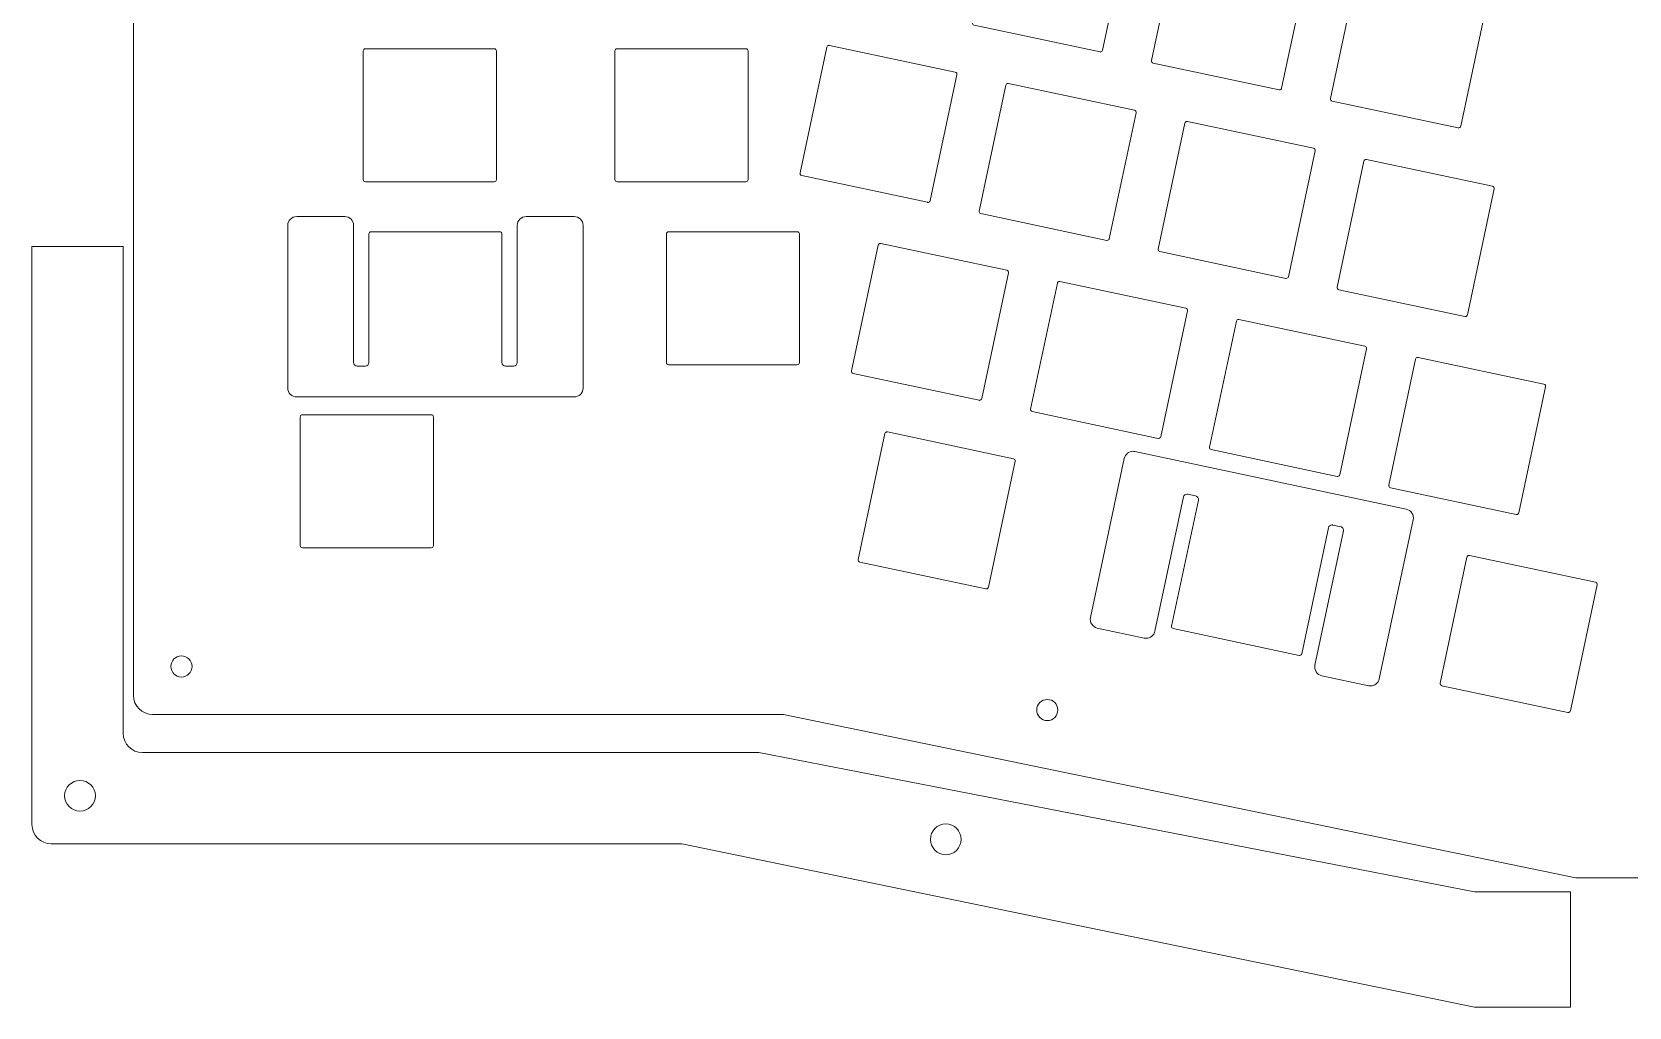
# Model space of a CAD drawing. Header units: centimetres. Extents: x -92.9 to 6.4, y -8.9 to 16.9.
# Drawn here: x -92.95 to -76.33, y -3.35 to 6.81 of the extents above; entities that cross this region are included whole.
import ezdxf

# ---------------------------------------------------------------- set-up
doc = ezdxf.new("R2010")
doc.units = ezdxf.units.CM
doc.header["$MEASUREMENT"] = 0
doc.layers.add('CASE_LAYER', color=7, linetype='Continuous')

msp = doc.modelspace()

# ---------------------------------------------------------------- linework, layer by layer
at = {"layer": 'CASE_LAYER', "lineweight": 9}
for points, knots in [([(-56.18382, -0.30028), (-56.18382, -0.30028), (-66.63666, -0.30028), (-66.63666, -0.30028), (-66.63666, -0.30028), (-74.88282, -2.00048), (-74.88282, -2.00048), (-74.88282, -2.00048), (-76.88282, -2.00048), (-76.88282, -2.00048), (-76.88282, -2.00048), (-85.12899, -0.30028), (-85.12899, -0.30028), (-85.12899, -0.30028), (-91.69256, -0.30028), (-91.69256, -0.30028), (-91.80302, -0.30028), (-91.89256, -0.21074), (-91.89256, -0.10028), (-91.89256, -0.10028), (-91.89256, 11.93547), (-91.89256, 11.93547), (-91.89256, 12.04593), (-91.80302, 12.13547), (-91.69256, 12.13547), (-91.69256, 12.13547), (-56.18382, 12.13547), (-56.18382, 12.13547), (-56.07336, 12.13547), (-55.98382, 12.04593), (-55.98382, 11.93547), (-55.98382, 11.93547), (-55.98382, -0.10028), (-55.98382, -0.10028), (-55.98382, -0.21074), (-56.07336, -0.30028), (-56.18382, -0.30028)], [0, 0, 0, 0, 0.08333333, 0.08333333, 0.08333333, 0.16666667, 0.16666667, 0.16666667, 0.25, 0.25, 0.25, 0.33333333, 0.33333333, 0.33333333, 0.41666667, 0.41666667, 0.41666667, 0.5, 0.5, 0.5, 0.58333333, 0.58333333, 0.58333333, 0.66666667, 0.66666667, 0.66666667, 0.75, 0.75, 0.75, 0.83333333, 0.83333333, 0.83333333, 0.91666667, 0.91666667, 0.91666667, 1, 1, 1, 1]), ([(-81.82911, 6.59785), (-81.83068, 6.59785), (-81.83226, 6.59803), (-81.83381, 6.59835), (-81.83381, 6.59835), (-83.14453, 6.87694), (-83.14453, 6.87694), (-83.15668, 6.87952), (-83.16446, 6.8915), (-83.16188, 6.90362), (-83.16188, 6.90362), (-82.88327, 8.21434), (-82.88327, 8.21434), (-82.88109, 8.22468), (-82.87183, 8.23217), (-82.86129, 8.23217), (-82.85973, 8.23217), (-82.85814, 8.232), (-82.85659, 8.23167), (-82.85659, 8.23167), (-81.54587, 7.95308), (-81.54587, 7.95308), (-81.53998, 7.95184), (-81.53495, 7.94836), (-81.53168, 7.94333), (-81.5284, 7.93829), (-81.52728, 7.93228), (-81.52854, 7.9264), (-81.52854, 7.9264), (-81.80715, 6.61568), (-81.80715, 6.61568), (-81.80933, 6.60535), (-81.81858, 6.59785), (-81.82911, 6.59785)], [0, 0, 0, 0, 0.09090909, 0.09090909, 0.09090909, 0.18181818, 0.18181818, 0.18181818, 0.27272727, 0.27272727, 0.27272727, 0.36363636, 0.36363636, 0.36363636, 0.45454545, 0.45454545, 0.45454545, 0.54545455, 0.54545455, 0.54545455, 0.63636364, 0.63636364, 0.63636364, 0.72727273, 0.72727273, 0.72727273, 0.81818182, 0.81818182, 0.81818182, 0.90909091, 0.90909091, 0.90909091, 1, 1, 1, 1]), ([(-79.96574, 6.20177), (-79.96731, 6.20177), (-79.96889, 6.20194), (-79.97044, 6.20227), (-79.97044, 6.20227), (-81.28117, 6.48087), (-81.28117, 6.48087), (-81.29331, 6.48346), (-81.30108, 6.49543), (-81.29849, 6.50756), (-81.29849, 6.50756), (-81.01989, 7.81828), (-81.01989, 7.81828), (-81.0177, 7.82861), (-81.00847, 7.83611), (-80.99793, 7.83611), (-80.99636, 7.83611), (-80.99477, 7.83593), (-80.99322, 7.83561), (-80.99322, 7.83561), (-79.6825, 7.557), (-79.6825, 7.557), (-79.67036, 7.55442), (-79.66259, 7.54245), (-79.66517, 7.53032), (-79.66517, 7.53032), (-79.94376, 6.21962), (-79.94376, 6.21962), (-79.94595, 6.20926), (-79.9552, 6.20177), (-79.96574, 6.20177)], [0, 0, 0, 0, 0.1, 0.1, 0.1, 0.2, 0.2, 0.2, 0.3, 0.3, 0.3, 0.4, 0.4, 0.4, 0.5, 0.5, 0.5, 0.6, 0.6, 0.6, 0.7, 0.7, 0.7, 0.8, 0.8, 0.8, 0.9, 0.9, 0.9, 1, 1, 1, 1]), ([(-78.10238, 5.8057), (-78.10394, 5.8057), (-78.10553, 5.80588), (-78.10708, 5.8062), (-78.10708, 5.8062), (-79.4178, 6.08481), (-79.4178, 6.08481), (-79.42994, 6.08739), (-79.43771, 6.09935), (-79.43513, 6.11147), (-79.43513, 6.11147), (-79.15652, 7.4222), (-79.15652, 7.4222), (-79.15434, 7.43255), (-79.14509, 7.44004), (-79.13454, 7.44004), (-79.13298, 7.44004), (-79.13141, 7.43987), (-79.12986, 7.43954), (-79.12986, 7.43954), (-77.81914, 7.16094), (-77.81914, 7.16094), (-77.80699, 7.15835), (-77.79921, 7.14638), (-77.80179, 7.13425), (-77.80179, 7.13425), (-78.0804, 5.82353), (-78.0804, 5.82353), (-78.08258, 5.8132), (-78.09183, 5.8057), (-78.10238, 5.8057)], [0, 0, 0, 0, 0.1, 0.1, 0.1, 0.2, 0.2, 0.2, 0.3, 0.3, 0.3, 0.4, 0.4, 0.4, 0.5, 0.5, 0.5, 0.6, 0.6, 0.6, 0.7, 0.7, 0.7, 0.8, 0.8, 0.8, 0.9, 0.9, 0.9, 1, 1, 1, 1]), ([(-83.62273, 5.03152), (-83.6243, 5.03152), (-83.62586, 5.0317), (-83.62741, 5.03202), (-83.62741, 5.03202), (-84.93813, 5.31063), (-84.93813, 5.31063), (-84.95028, 5.31321), (-84.95806, 5.32518), (-84.95548, 5.33731), (-84.95548, 5.33731), (-84.67688, 6.64803), (-84.67688, 6.64803), (-84.67469, 6.65837), (-84.66544, 6.66586), (-84.6549, 6.66586), (-84.65333, 6.66586), (-84.65174, 6.66569), (-84.65019, 6.66536), (-84.65019, 6.66536), (-83.33947, 6.38675), (-83.33947, 6.38675), (-83.3336, 6.38551), (-83.32855, 6.38203), (-83.32528, 6.37701), (-83.32201, 6.37196), (-83.32089, 6.36595), (-83.32214, 6.36009), (-83.32214, 6.36009), (-83.60075, 5.04937), (-83.60075, 5.04937), (-83.60294, 5.03902), (-83.61219, 5.03152), (-83.62273, 5.03152)], [0, 0, 0, 0, 0.09090909, 0.09090909, 0.09090909, 0.18181818, 0.18181818, 0.18181818, 0.27272727, 0.27272727, 0.27272727, 0.36363636, 0.36363636, 0.36363636, 0.45454545, 0.45454545, 0.45454545, 0.54545455, 0.54545455, 0.54545455, 0.63636364, 0.63636364, 0.63636364, 0.72727273, 0.72727273, 0.72727273, 0.81818182, 0.81818182, 0.81818182, 0.90909091, 0.90909091, 0.90909091, 1, 1, 1, 1]), ([(-89.47818, 5.24596), (-89.49059, 5.24596), (-89.5007, 5.25607), (-89.5007, 5.26848), (-89.5007, 5.26848), (-89.5007, 6.60846), (-89.5007, 6.60846), (-89.5007, 6.62087), (-89.49059, 6.63098), (-89.47818, 6.63098), (-89.47818, 6.63098), (-88.13818, 6.63098), (-88.13818, 6.63098), (-88.12578, 6.63098), (-88.11568, 6.62087), (-88.11568, 6.60846), (-88.11568, 6.60846), (-88.11568, 5.26848), (-88.11568, 5.26848), (-88.11568, 5.25607), (-88.12578, 5.24596), (-88.13818, 5.24596), (-88.13818, 5.24596), (-89.47818, 5.24596), (-89.47818, 5.24596)], [0, 0, 0, 0, 0.125, 0.125, 0.125, 0.25, 0.25, 0.25, 0.375, 0.375, 0.375, 0.5, 0.5, 0.5, 0.625, 0.625, 0.625, 0.75, 0.75, 0.75, 0.875, 0.875, 0.875, 1, 1, 1, 1]), ([(-86.85881, 5.24596), (-86.87121, 5.24596), (-86.88132, 5.25607), (-86.88132, 5.26848), (-86.88132, 5.26848), (-86.88132, 6.60846), (-86.88132, 6.60846), (-86.88132, 6.62087), (-86.87121, 6.63098), (-86.85881, 6.63098), (-86.85881, 6.63098), (-85.51881, 6.63098), (-85.51881, 6.63098), (-85.5064, 6.63098), (-85.49631, 6.62087), (-85.49631, 6.60846), (-85.49631, 6.60846), (-85.49631, 5.26848), (-85.49631, 5.26848), (-85.49631, 5.25607), (-85.5064, 5.24596), (-85.51881, 5.24596), (-85.51881, 5.24596), (-86.85881, 5.24596), (-86.85881, 5.24596)], [0, 0, 0, 0, 0.125, 0.125, 0.125, 0.25, 0.25, 0.25, 0.375, 0.375, 0.375, 0.5, 0.5, 0.5, 0.625, 0.625, 0.625, 0.75, 0.75, 0.75, 0.875, 0.875, 0.875, 1, 1, 1, 1]), ([(-81.75934, 4.63546), (-81.76091, 4.63546), (-81.7625, 4.63563), (-81.76405, 4.63596), (-81.76405, 4.63596), (-83.07477, 4.91456), (-83.07477, 4.91456), (-83.08066, 4.9158), (-83.08569, 4.91926), (-83.08896, 4.92431), (-83.09223, 4.92936), (-83.09335, 4.93535), (-83.0921, 4.94123), (-83.0921, 4.94123), (-82.81351, 6.25195), (-82.81351, 6.25195), (-82.81132, 6.2623), (-82.80207, 6.26979), (-82.79153, 6.26979), (-82.78996, 6.26979), (-82.78838, 6.26962), (-82.78683, 6.26929), (-82.78683, 6.26929), (-81.47611, 5.99069), (-81.47611, 5.99069), (-81.46396, 5.98811), (-81.45619, 5.97613), (-81.45878, 5.96401), (-81.45878, 5.96401), (-81.73738, 4.65329), (-81.73738, 4.65329), (-81.73957, 4.64295), (-81.74882, 4.63546), (-81.75934, 4.63546)], [0, 0, 0, 0, 0.09090909, 0.09090909, 0.09090909, 0.18181818, 0.18181818, 0.18181818, 0.27272727, 0.27272727, 0.27272727, 0.36363636, 0.36363636, 0.36363636, 0.45454545, 0.45454545, 0.45454545, 0.54545455, 0.54545455, 0.54545455, 0.63636364, 0.63636364, 0.63636364, 0.72727273, 0.72727273, 0.72727273, 0.81818182, 0.81818182, 0.81818182, 0.90909091, 0.90909091, 0.90909091, 1, 1, 1, 1]), ([(-79.89598, 4.23939), (-79.89755, 4.23939), (-79.89913, 4.23956), (-79.90068, 4.23989), (-79.90068, 4.23989), (-81.2114, 4.51848), (-81.2114, 4.51848), (-81.22355, 4.52106), (-81.23131, 4.53303), (-81.22873, 4.54516), (-81.22873, 4.54516), (-80.95013, 5.85588), (-80.95013, 5.85588), (-80.94794, 5.86622), (-80.93869, 5.87371), (-80.92816, 5.87371), (-80.9266, 5.87371), (-80.92501, 5.87354), (-80.92346, 5.87321), (-80.92346, 5.87321), (-79.61274, 5.59461), (-79.61274, 5.59461), (-79.60685, 5.59337), (-79.6018, 5.5899), (-79.59853, 5.58486), (-79.59526, 5.57983), (-79.59414, 5.57382), (-79.59539, 5.56794), (-79.59539, 5.56794), (-79.874, 4.25722), (-79.874, 4.25722), (-79.87619, 4.24689), (-79.88544, 4.23939), (-79.89598, 4.23939)], [0, 0, 0, 0, 0.09090909, 0.09090909, 0.09090909, 0.18181818, 0.18181818, 0.18181818, 0.27272727, 0.27272727, 0.27272727, 0.36363636, 0.36363636, 0.36363636, 0.45454545, 0.45454545, 0.45454545, 0.54545455, 0.54545455, 0.54545455, 0.63636364, 0.63636364, 0.63636364, 0.72727273, 0.72727273, 0.72727273, 0.81818182, 0.81818182, 0.81818182, 0.90909091, 0.90909091, 0.90909091, 1, 1, 1, 1]), ([(-78.03261, 3.84331), (-78.03418, 3.84331), (-78.03576, 3.84348), (-78.03732, 3.84381), (-78.03732, 3.84381), (-79.34802, 4.12241), (-79.34802, 4.12241), (-79.36016, 4.125), (-79.36795, 4.13697), (-79.36537, 4.1491), (-79.36537, 4.1491), (-79.08676, 5.4598), (-79.08676, 5.4598), (-79.08457, 5.47015), (-79.07532, 5.47765), (-79.06478, 5.47765), (-79.06321, 5.47765), (-79.06163, 5.47747), (-79.06008, 5.47715), (-79.06008, 5.47715), (-77.74937, 5.19854), (-77.74937, 5.19854), (-77.73723, 5.19596), (-77.72944, 5.18399), (-77.73203, 5.17186), (-77.73203, 5.17186), (-78.01063, 3.86116), (-78.01063, 3.86116), (-78.01282, 3.8508), (-78.02207, 3.84331), (-78.03261, 3.84331)], [0, 0, 0, 0, 0.1, 0.1, 0.1, 0.2, 0.2, 0.2, 0.3, 0.3, 0.3, 0.4, 0.4, 0.4, 0.5, 0.5, 0.5, 0.6, 0.6, 0.6, 0.7, 0.7, 0.7, 0.8, 0.8, 0.8, 0.9, 0.9, 0.9, 1, 1, 1, 1]), ([(-90.19323, 3.00546), (-90.24424, 3.00546), (-90.28575, 3.04696), (-90.28575, 3.09796), (-90.28575, 3.09796), (-90.28575, 4.79197), (-90.28575, 4.79197), (-90.28575, 4.84297), (-90.24424, 4.88447), (-90.19323, 4.88447), (-90.19323, 4.88447), (-89.69324, 4.88447), (-89.69324, 4.88447), (-89.64224, 4.88447), (-89.60073, 4.84297), (-89.60073, 4.79197), (-89.60073, 4.79197), (-89.60073, 3.36348), (-89.60073, 3.36348), (-89.60073, 3.34279), (-89.58391, 3.32598), (-89.56324, 3.32598), (-89.56324, 3.32598), (-89.47944, 3.32598), (-89.47944, 3.32598), (-89.45875, 3.32598), (-89.44194, 3.34279), (-89.44194, 3.36348), (-89.44194, 3.36348), (-89.44194, 4.70346), (-89.44194, 4.70346), (-89.44194, 4.71587), (-89.43183, 4.72598), (-89.41943, 4.72598), (-89.41943, 4.72598), (-88.07944, 4.72598), (-88.07944, 4.72598), (-88.06704, 4.72598), (-88.05693, 4.71587), (-88.05693, 4.70346), (-88.05693, 4.70346), (-88.05693, 3.36348), (-88.05693, 3.36348), (-88.05693, 3.34279), (-88.04012, 3.32598), (-88.01943, 3.32598), (-88.01943, 3.32598), (-87.93564, 3.32598), (-87.93564, 3.32598), (-87.91496, 3.32598), (-87.89814, 3.34279), (-87.89814, 3.36348), (-87.89814, 3.36348), (-87.89814, 4.79197), (-87.89814, 4.79197), (-87.89814, 4.84297), (-87.85665, 4.88447), (-87.80564, 4.88447), (-87.80564, 4.88447), (-87.30564, 4.88447), (-87.30564, 4.88447), (-87.25463, 4.88447), (-87.21314, 4.84297), (-87.21314, 4.79197), (-87.21314, 4.79197), (-87.21314, 3.09796), (-87.21314, 3.09796), (-87.21314, 3.04696), (-87.25463, 3.00546), (-87.30564, 3.00546), (-87.30564, 3.00546), (-90.19323, 3.00546), (-90.19323, 3.00546)], [0, 0, 0, 0, 0.04166667, 0.04166667, 0.04166667, 0.08333333, 0.08333333, 0.08333333, 0.125, 0.125, 0.125, 0.16666667, 0.16666667, 0.16666667, 0.20833333, 0.20833333, 0.20833333, 0.25, 0.25, 0.25, 0.29166667, 0.29166667, 0.29166667, 0.33333333, 0.33333333, 0.33333333, 0.375, 0.375, 0.375, 0.41666667, 0.41666667, 0.41666667, 0.45833333, 0.45833333, 0.45833333, 0.5, 0.5, 0.5, 0.54166667, 0.54166667, 0.54166667, 0.58333333, 0.58333333, 0.58333333, 0.625, 0.625, 0.625, 0.66666667, 0.66666667, 0.66666667, 0.70833333, 0.70833333, 0.70833333, 0.75, 0.75, 0.75, 0.79166667, 0.79166667, 0.79166667, 0.83333333, 0.83333333, 0.83333333, 0.875, 0.875, 0.875, 0.91666667, 0.91666667, 0.91666667, 0.95833333, 0.95833333, 0.95833333, 1, 1, 1, 1]), ([(-86.3238, 3.34096), (-86.33621, 3.34096), (-86.34632, 3.35107), (-86.34632, 3.36348), (-86.34632, 3.36348), (-86.34632, 4.70346), (-86.34632, 4.70346), (-86.34632, 4.71587), (-86.33621, 4.72598), (-86.3238, 4.72598), (-86.3238, 4.72598), (-84.98382, 4.72598), (-84.98382, 4.72598), (-84.97141, 4.72598), (-84.9613, 4.71587), (-84.9613, 4.70346), (-84.9613, 4.70346), (-84.9613, 3.36348), (-84.9613, 3.36348), (-84.9613, 3.35107), (-84.97141, 3.34096), (-84.98382, 3.34096), (-84.98382, 3.34096), (-86.3238, 3.34096), (-86.3238, 3.34096)], [0, 0, 0, 0, 0.125, 0.125, 0.125, 0.25, 0.25, 0.25, 0.375, 0.375, 0.375, 0.5, 0.5, 0.5, 0.625, 0.625, 0.625, 0.75, 0.75, 0.75, 0.875, 0.875, 0.875, 1, 1, 1, 1]), ([(-76.93841, -2.14815), (-76.93841, -2.14815), (-77.93841, -2.14815), (-77.93841, -2.14815), (-77.93841, -2.14815), (-85.38459, -0.69634), (-85.38459, -0.69634), (-85.38459, -0.69634), (-91.79839, -0.69634), (-91.79839, -0.69634), (-91.90885, -0.69629), (-91.99839, -0.6068), (-91.99839, -0.49634), (-91.99839, -0.49634), (-91.99839, 4.57145), (-91.99839, 4.57145), (-91.99839, 4.57145), (-92.94814, 4.57145), (-92.94814, 4.57145), (-92.94814, 4.57145), (-92.94814, -1.44651), (-92.94814, -1.44651), (-92.94819, -1.55697), (-92.8586, -1.64647), (-92.74814, -1.64651), (-92.74814, -1.64651), (-86.18458, -1.64651), (-86.18458, -1.64651), (-86.18458, -1.64651), (-77.93841, -3.34671), (-77.93841, -3.34671), (-77.93841, -3.34671), (-76.93841, -3.34671), (-76.93841, -3.34671), (-76.93841, -3.34671), (-76.93841, -2.14815), (-76.93841, -2.14815)], [0, 0, 0, 0, 0.08333333, 0.08333333, 0.08333333, 0.16666667, 0.16666667, 0.16666667, 0.25, 0.25, 0.25, 0.33333333, 0.33333333, 0.33333333, 0.41666667, 0.41666667, 0.41666667, 0.5, 0.5, 0.5, 0.58333333, 0.58333333, 0.58333333, 0.66666667, 0.66666667, 0.66666667, 0.75, 0.75, 0.75, 0.83333333, 0.83333333, 0.83333333, 0.91666667, 0.91666667, 0.91666667, 1, 1, 1, 1]), ([(-83.08712, 2.97012), (-83.08869, 2.97012), (-83.09027, 2.97029), (-83.09182, 2.97062), (-83.09182, 2.97062), (-84.40253, 3.24922), (-84.40253, 3.24922), (-84.41467, 3.2518), (-84.42246, 3.26378), (-84.41987, 3.2759), (-84.41987, 3.2759), (-84.14127, 4.58662), (-84.14127, 4.58662), (-84.13908, 4.59696), (-84.12983, 4.60445), (-84.11929, 4.60445), (-84.11772, 4.60445), (-84.11613, 4.60428), (-84.11458, 4.60395), (-84.11458, 4.60395), (-82.80386, 4.32535), (-82.80386, 4.32535), (-82.79172, 4.32276), (-82.78395, 4.31081), (-82.78653, 4.29868), (-82.78653, 4.29868), (-83.06514, 2.98796), (-83.06514, 2.98796), (-83.06733, 2.97761), (-83.07658, 2.97012), (-83.08712, 2.97012)], [0, 0, 0, 0, 0.1, 0.1, 0.1, 0.2, 0.2, 0.2, 0.3, 0.3, 0.3, 0.4, 0.4, 0.4, 0.5, 0.5, 0.5, 0.6, 0.6, 0.6, 0.7, 0.7, 0.7, 0.8, 0.8, 0.8, 0.9, 0.9, 0.9, 1, 1, 1, 1]), ([(-81.22374, 2.57405), (-81.2253, 2.57405), (-81.22689, 2.57422), (-81.22844, 2.57455), (-81.22844, 2.57455), (-82.53916, 2.85315), (-82.53916, 2.85315), (-82.5513, 2.85574), (-82.55907, 2.86771), (-82.55649, 2.87984), (-82.55649, 2.87984), (-82.2779, 4.19054), (-82.2779, 4.19054), (-82.27571, 4.20089), (-82.26646, 4.20839), (-82.25592, 4.20839), (-82.25435, 4.20839), (-82.25277, 4.20821), (-82.25122, 4.20789), (-82.25122, 4.20789), (-80.9405, 3.92928), (-80.9405, 3.92928), (-80.92835, 3.9267), (-80.92058, 3.91473), (-80.92317, 3.9026), (-80.92317, 3.9026), (-81.20177, 2.59188), (-81.20177, 2.59188), (-81.20396, 2.58154), (-81.21321, 2.57405), (-81.22374, 2.57405)], [0, 0, 0, 0, 0.1, 0.1, 0.1, 0.2, 0.2, 0.2, 0.3, 0.3, 0.3, 0.4, 0.4, 0.4, 0.5, 0.5, 0.5, 0.6, 0.6, 0.6, 0.7, 0.7, 0.7, 0.8, 0.8, 0.8, 0.9, 0.9, 0.9, 1, 1, 1, 1]), ([(-79.36037, 2.17798), (-79.36194, 2.17798), (-79.36352, 2.17816), (-79.36507, 2.17848), (-79.36507, 2.17848), (-80.67579, 2.45707), (-80.67579, 2.45707), (-80.68794, 2.45966), (-80.69571, 2.47163), (-80.69312, 2.48375), (-80.69312, 2.48375), (-80.41452, 3.79448), (-80.41452, 3.79448), (-80.41233, 3.80481), (-80.40308, 3.8123), (-80.39255, 3.8123), (-80.39099, 3.8123), (-80.3894, 3.81213), (-80.38785, 3.8118), (-80.38785, 3.8118), (-79.07713, 3.5332), (-79.07713, 3.5332), (-79.07124, 3.53196), (-79.06619, 3.5285), (-79.06292, 3.52345), (-79.05965, 3.51842), (-79.05853, 3.51241), (-79.05979, 3.50653), (-79.05979, 3.50653), (-79.33839, 2.19581), (-79.33839, 2.19581), (-79.34058, 2.18548), (-79.34983, 2.17798), (-79.36037, 2.17798)], [0, 0, 0, 0, 0.09090909, 0.09090909, 0.09090909, 0.18181818, 0.18181818, 0.18181818, 0.27272727, 0.27272727, 0.27272727, 0.36363636, 0.36363636, 0.36363636, 0.45454545, 0.45454545, 0.45454545, 0.54545455, 0.54545455, 0.54545455, 0.63636364, 0.63636364, 0.63636364, 0.72727273, 0.72727273, 0.72727273, 0.81818182, 0.81818182, 0.81818182, 0.90909091, 0.90909091, 0.90909091, 1, 1, 1, 1]), ([(-77.497, 1.7819), (-77.49857, 1.7819), (-77.50016, 1.78207), (-77.50171, 1.7824), (-77.50171, 1.7824), (-78.81241, 2.06101), (-78.81241, 2.06101), (-78.82455, 2.06359), (-78.83234, 2.07556), (-78.82976, 2.08769), (-78.82976, 2.08769), (-78.55115, 3.39839), (-78.55115, 3.39839), (-78.54896, 3.40875), (-78.53971, 3.41624), (-78.52917, 3.41624), (-78.5276, 3.41624), (-78.52602, 3.41607), (-78.52447, 3.41574), (-78.52447, 3.41574), (-77.21377, 3.13713), (-77.21377, 3.13713), (-77.20162, 3.13455), (-77.19384, 3.12258), (-77.19642, 3.11045), (-77.19642, 3.11045), (-77.47502, 1.79975), (-77.47502, 1.79975), (-77.47721, 1.7894), (-77.48646, 1.7819), (-77.497, 1.7819)], [0, 0, 0, 0, 0.1, 0.1, 0.1, 0.2, 0.2, 0.2, 0.3, 0.3, 0.3, 0.4, 0.4, 0.4, 0.5, 0.5, 0.5, 0.6, 0.6, 0.6, 0.7, 0.7, 0.7, 0.8, 0.8, 0.8, 0.9, 0.9, 0.9, 1, 1, 1, 1]), ([(-90.1328, 1.43596), (-90.14521, 1.43596), (-90.15532, 1.44607), (-90.15532, 1.45848), (-90.15532, 1.45848), (-90.15532, 2.79846), (-90.15532, 2.79846), (-90.15532, 2.81087), (-90.14521, 2.82098), (-90.1328, 2.82098), (-90.1328, 2.82098), (-88.79282, 2.82098), (-88.79282, 2.82098), (-88.78041, 2.82098), (-88.7703, 2.81087), (-88.7703, 2.79846), (-88.7703, 2.79846), (-88.7703, 1.45848), (-88.7703, 1.45848), (-88.7703, 1.44607), (-88.78041, 1.43596), (-88.79282, 1.43596), (-88.79282, 1.43596), (-90.1328, 1.43596), (-90.1328, 1.43596)], [0, 0, 0, 0, 0.125, 0.125, 0.125, 0.25, 0.25, 0.25, 0.375, 0.375, 0.375, 0.5, 0.5, 0.5, 0.625, 0.625, 0.625, 0.75, 0.75, 0.75, 0.875, 0.875, 0.875, 1, 1, 1, 1]), ([(-83.01734, 1.00774), (-83.01891, 1.00774), (-83.02049, 1.00791), (-83.02204, 1.00824), (-83.02204, 1.00824), (-84.33276, 1.28684), (-84.33276, 1.28684), (-84.34491, 1.28943), (-84.35267, 1.30138), (-84.35009, 1.31351), (-84.35009, 1.31351), (-84.0715, 2.62423), (-84.0715, 2.62423), (-84.06932, 2.63458), (-84.06007, 2.64207), (-84.04952, 2.64207), (-84.04796, 2.64207), (-84.04637, 2.6419), (-84.04482, 2.64157), (-84.04482, 2.64157), (-82.7341, 2.36297), (-82.7341, 2.36297), (-82.72196, 2.36039), (-82.71419, 2.34841), (-82.71677, 2.33629), (-82.71677, 2.33629), (-82.99536, 1.02557), (-82.99536, 1.02557), (-82.99755, 1.01523), (-83.0068, 1.00774), (-83.01734, 1.00774)], [0, 0, 0, 0, 0.1, 0.1, 0.1, 0.2, 0.2, 0.2, 0.3, 0.3, 0.3, 0.4, 0.4, 0.4, 0.5, 0.5, 0.5, 0.6, 0.6, 0.6, 0.7, 0.7, 0.7, 0.8, 0.8, 0.8, 0.9, 0.9, 0.9, 1, 1, 1, 1]), ([(-79.01789, -0.00285), (-79.02434, -0.00285), (-79.03085, -0.00217), (-79.03722, -0.00081), (-79.03722, -0.00081), (-79.52629, 0.10314), (-79.52629, 0.10314), (-79.55045, 0.10827), (-79.57118, 0.12252), (-79.58463, 0.14324), (-79.5981, 0.16396), (-79.60268, 0.18868), (-79.59753, 0.21285), (-79.59753, 0.21285), (-79.30053, 1.61013), (-79.30053, 1.61013), (-79.29844, 1.61993), (-79.3003, 1.62996), (-79.30576, 1.63836), (-79.31123, 1.64677), (-79.31963, 1.65254), (-79.32942, 1.65462), (-79.32942, 1.65462), (-79.41139, 1.67204), (-79.41139, 1.67204), (-79.41396, 1.67259), (-79.41659, 1.67287), (-79.41921, 1.67287), (-79.4368, 1.67287), (-79.45222, 1.66038), (-79.45587, 1.64317), (-79.45587, 1.64317), (-79.73447, 0.33245), (-79.73447, 0.33245), (-79.73666, 0.32211), (-79.74591, 0.31462), (-79.75644, 0.31462), (-79.758, 0.31462), (-79.75959, 0.31479), (-79.76114, 0.31512), (-79.76114, 0.31512), (-81.07186, 0.59371), (-81.07186, 0.59371), (-81.07775, 0.59495), (-81.0828, 0.59843), (-81.08607, 0.60346), (-81.08934, 0.6085), (-81.09046, 0.61451), (-81.0892, 0.62039), (-81.0892, 0.62039), (-80.8106, 1.93111), (-80.8106, 1.93111), (-80.80631, 1.95133), (-80.81926, 1.97128), (-80.83947, 1.97559), (-80.83947, 1.97559), (-80.92145, 1.99302), (-80.92145, 1.99302), (-80.92403, 1.99357), (-80.92667, 1.99384), (-80.92928, 1.99384), (-80.94685, 1.99384), (-80.96225, 1.98134), (-80.96592, 1.96413), (-80.96592, 1.96413), (-81.26292, 0.56685), (-81.26292, 0.56685), (-81.27195, 0.52437), (-81.30997, 0.49356), (-81.35329, 0.49356), (-81.35329, 0.49356), (-81.35331, 0.49356), (-81.35331, 0.49356), (-81.35977, 0.49356), (-81.36626, 0.49425), (-81.37263, 0.49561), (-81.37263, 0.49561), (-81.8617, 0.59956), (-81.8617, 0.59956), (-81.9116, 0.61016), (-81.94355, 0.65937), (-81.93296, 0.70927), (-81.93296, 0.70927), (-81.58075, 2.36624), (-81.58075, 2.36624), (-81.57174, 2.40872), (-81.53373, 2.43954), (-81.49039, 2.43954), (-81.48394, 2.43954), (-81.47743, 2.43885), (-81.47106, 2.43749), (-81.47106, 2.43749), (-78.64656, 1.83713), (-78.64656, 1.83713), (-78.62238, 1.83199), (-78.60166, 1.81775), (-78.5882, 1.79703), (-78.57473, 1.7763), (-78.57015, 1.75159), (-78.5753, 1.72742), (-78.5753, 1.72742), (-78.92751, 0.07045), (-78.92751, 0.07045), (-78.93654, 0.02797), (-78.97454, -0.00285), (-79.01789, -0.00285)], [0, 0, 0, 0, 0.02857143, 0.02857143, 0.02857143, 0.05714286, 0.05714286, 0.05714286, 0.08571429, 0.08571429, 0.08571429, 0.11428571, 0.11428571, 0.11428571, 0.14285714, 0.14285714, 0.14285714, 0.17142857, 0.17142857, 0.17142857, 0.2, 0.2, 0.2, 0.22857143, 0.22857143, 0.22857143, 0.25714286, 0.25714286, 0.25714286, 0.28571429, 0.28571429, 0.28571429, 0.31428571, 0.31428571, 0.31428571, 0.34285714, 0.34285714, 0.34285714, 0.37142857, 0.37142857, 0.37142857, 0.4, 0.4, 0.4, 0.42857143, 0.42857143, 0.42857143, 0.45714286, 0.45714286, 0.45714286, 0.48571429, 0.48571429, 0.48571429, 0.51428571, 0.51428571, 0.51428571, 0.54285714, 0.54285714, 0.54285714, 0.57142857, 0.57142857, 0.57142857, 0.6, 0.6, 0.6, 0.62857143, 0.62857143, 0.62857143, 0.65714286, 0.65714286, 0.65714286, 0.68571429, 0.68571429, 0.68571429, 0.71428571, 0.71428571, 0.71428571, 0.74285714, 0.74285714, 0.74285714, 0.77142857, 0.77142857, 0.77142857, 0.8, 0.8, 0.8, 0.82857143, 0.82857143, 0.82857143, 0.85714286, 0.85714286, 0.85714286, 0.88571429, 0.88571429, 0.88571429, 0.91428571, 0.91428571, 0.91428571, 0.94285714, 0.94285714, 0.94285714, 0.97142857, 0.97142857, 0.97142857, 1, 1, 1, 1]), ([(-76.96139, -0.27951), (-76.96296, -0.27951), (-76.96453, -0.27933), (-76.96608, -0.27901), (-76.96608, -0.27901), (-78.2768, -0.0004), (-78.2768, -0.0004), (-78.28894, 0.00218), (-78.29673, 0.01415), (-78.29415, 0.02628), (-78.29415, 0.02628), (-78.01554, 1.337), (-78.01554, 1.337), (-78.01335, 1.34734), (-78.0041, 1.35483), (-77.99356, 1.35483), (-77.99199, 1.35483), (-77.99041, 1.35466), (-77.98886, 1.35433), (-77.98886, 1.35433), (-76.67814, 1.07573), (-76.67814, 1.07573), (-76.66599, 1.07314), (-76.65823, 1.06119), (-76.66081, 1.04906), (-76.66081, 1.04906), (-76.93941, -0.26166), (-76.93941, -0.26166), (-76.9416, -0.27201), (-76.95085, -0.27951), (-76.96139, -0.27951)], [0, 0, 0, 0, 0.1, 0.1, 0.1, 0.2, 0.2, 0.2, 0.3, 0.3, 0.3, 0.4, 0.4, 0.4, 0.5, 0.5, 0.5, 0.6, 0.6, 0.6, 0.7, 0.7, 0.7, 0.8, 0.8, 0.8, 0.9, 0.9, 0.9, 1, 1, 1, 1]), ([(-91.39256, 0.08972), (-91.39256, 0.08972), (-91.39256, 0.08972), (-91.39256, 0.08972), (-91.45306, 0.08972), (-91.50256, 0.13922), (-91.50256, 0.19972), (-91.50256, 0.19972), (-91.50256, 0.19972), (-91.50256, 0.19972), (-91.50256, 0.26022), (-91.45306, 0.30972), (-91.39256, 0.30972), (-91.39256, 0.30972), (-91.39256, 0.30972), (-91.39256, 0.30972), (-91.33206, 0.30972), (-91.28256, 0.26022), (-91.28256, 0.19972), (-91.28256, 0.19972), (-91.28256, 0.19972), (-91.28256, 0.19972), (-91.28256, 0.13922), (-91.33206, 0.08972), (-91.39256, 0.08972)], [0, 0, 0, 0, 0.125, 0.125, 0.125, 0.25, 0.25, 0.25, 0.375, 0.375, 0.375, 0.5, 0.5, 0.5, 0.625, 0.625, 0.625, 0.75, 0.75, 0.75, 0.875, 0.875, 0.875, 1, 1, 1, 1]), ([(-82.38282, -0.36415), (-82.38282, -0.36415), (-82.38282, -0.36415), (-82.38282, -0.36415), (-82.44332, -0.36415), (-82.49282, -0.31465), (-82.49282, -0.25415), (-82.49282, -0.25415), (-82.49282, -0.25415), (-82.49282, -0.25415), (-82.49282, -0.19365), (-82.44332, -0.14415), (-82.38282, -0.14415), (-82.38282, -0.14415), (-82.38282, -0.14415), (-82.38282, -0.14415), (-82.32232, -0.14415), (-82.27282, -0.19365), (-82.27282, -0.25415), (-82.27282, -0.25415), (-82.27282, -0.25415), (-82.27282, -0.25415), (-82.27282, -0.31465), (-82.32232, -0.36415), (-82.38282, -0.36415)], [0, 0, 0, 0, 0.125, 0.125, 0.125, 0.25, 0.25, 0.25, 0.375, 0.375, 0.375, 0.5, 0.5, 0.5, 0.625, 0.625, 0.625, 0.75, 0.75, 0.75, 0.875, 0.875, 0.875, 1, 1, 1, 1]), ([(-92.44814, -1.30651), (-92.44814, -1.30651), (-92.44814, -1.30651), (-92.44814, -1.30651), (-92.53614, -1.30651), (-92.60814, -1.23451), (-92.60814, -1.14651), (-92.60814, -1.14651), (-92.60814, -1.14651), (-92.60814, -1.14651), (-92.60814, -1.05851), (-92.53614, -0.98651), (-92.44814, -0.98651), (-92.44814, -0.98651), (-92.44814, -0.98651), (-92.44814, -0.98651), (-92.36014, -0.98651), (-92.28814, -1.05851), (-92.28814, -1.14651), (-92.28814, -1.14651), (-92.28814, -1.14651), (-92.28814, -1.14651), (-92.28814, -1.23451), (-92.36014, -1.30651), (-92.44814, -1.30651)], [0, 0, 0, 0, 0.125, 0.125, 0.125, 0.25, 0.25, 0.25, 0.375, 0.375, 0.375, 0.5, 0.5, 0.5, 0.625, 0.625, 0.625, 0.75, 0.75, 0.75, 0.875, 0.875, 0.875, 1, 1, 1, 1]), ([(-83.4384, -1.76038), (-83.4384, -1.76038), (-83.4384, -1.76038), (-83.4384, -1.76038), (-83.5264, -1.76038), (-83.5984, -1.68838), (-83.5984, -1.60038), (-83.5984, -1.60038), (-83.5984, -1.60038), (-83.5984, -1.60038), (-83.5984, -1.51238), (-83.5264, -1.44038), (-83.4384, -1.44038), (-83.4384, -1.44038), (-83.4384, -1.44038), (-83.4384, -1.44038), (-83.3504, -1.44038), (-83.2784, -1.51238), (-83.2784, -1.60038), (-83.2784, -1.60038), (-83.2784, -1.60038), (-83.2784, -1.60038), (-83.2784, -1.68838), (-83.3504, -1.76038), (-83.4384, -1.76038)], [0, 0, 0, 0, 0.125, 0.125, 0.125, 0.25, 0.25, 0.25, 0.375, 0.375, 0.375, 0.5, 0.5, 0.5, 0.625, 0.625, 0.625, 0.75, 0.75, 0.75, 0.875, 0.875, 0.875, 1, 1, 1, 1])]:
    msp.add_open_spline(points, degree=3, knots=knots, dxfattribs=at)

doc.saveas('drawing.dxf')
